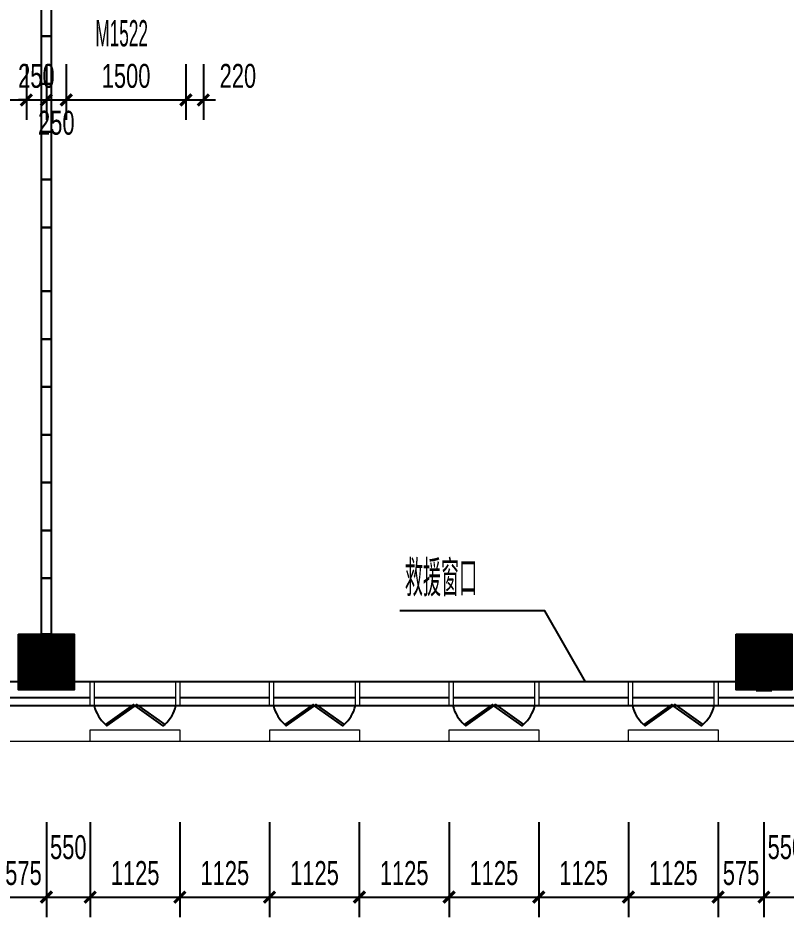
# Model space of a CAD drawing. Header units: millimetres. Extents: x 285006 to 3037698, y -2820855 to 192241.
# Drawn here: x 1231311 to 1240944, y 29216 to 40494 of the extents above; entities that cross this region are included whole.
import ezdxf
from ezdxf.enums import TextEntityAlignment as Align
from ezdxf.xclip import XClip

# ---------------------------------------------------------------- set-up
doc = ezdxf.new("R2010")
doc.units = ezdxf.units.MM
doc.header["$XCLIPFRAME"] = 2
doc.header["$PDMODE"] = 35
doc.header["$PDSIZE"] = -0.1
doc.layers.add('COL-1A1B-4~12$0$S-PUB-COL', color=6, linetype='Continuous')
doc.layers.add('COL-1A1B-4~12$0$S-PUB-COLHATCH', color=8, linetype='Continuous')
for name, color, linetype, lineweight in [('DIM-1B-6F$0$A-ANNO-DIMS', 73, 'Continuous', 18), ('DOOR-1B-IDEN-6F$0$A-DOOR-IDEN', 7, 'Continuous', 25), ('EXWALL-1B-6F$0$A-FLOR-UNDR', 11, 'Continuous', 18), ('EXWALL-1B-6F$0$A-WALL-GLAZ', 142, 'Continuous', 18), ('EXWALL-1B-6F$0$A-WALL-STON', 31, 'Continuous', 18), ('IDEN-1AB-6F$0$A-ANNO-TEXT', 7, 'Continuous', 25), ('IDEN-1AB-6F$0$A-COND-IDEN-TEXT', 11, 'Continuous', 18), ('WALL-1A1B-6F$0$A-WALL', 2, 'Continuous', 50)]:
    doc.layers.add(name, color=color, linetype=linetype, lineweight=lineweight)
doc.styles.add('DIM-1B-6F$0$HYGB2014', font='hygbsz.shx', dxfattribs={"width": 0.7, "bigfont": 'hygbhz.shx'})
doc.styles.add('DOOR-1B-IDEN-6F$0$HYGB2014', font='hygbsz.shx', dxfattribs={"width": 0.7, "bigfont": 'hygbhz.shx'})
doc.styles.add('IDEN-1AB-6F$0$HYGB2014', font='hygbsz.shx', dxfattribs={"width": 0.7, "bigfont": 'hygbhz.shx'})
doc.dimstyles.new('DIM-1B-6F$0$DIMN', dxfattribs={"dimtxt": 300, "dimasz": 100, "dimexe": 250, "dimexo": 300, "dimgap": 0, "dimtad": 0, "dimdec": 0, "dimzin": 0, "dimdsep": 46, "dimtxsty": 'DIM-1B-6F$0$HYGB2014', "dimblk": 'DIM-1B-6F$0$_archtick', "dimcen": 0.09, "dimdle": 150, "dimclrt": 7, "dimazin": 0, "dimtfac": 1, "dimtdec": 0, "dimtix": 1, "dimtmove": 2, "dimatfit": 3, "dimfxl": 1, "dimtvp": 1, "dimtolj": 1, "dimtzin": 0, "dimarcsym": 0})

# ---------------------------------------------------------------- blocks, each defined once
blk = doc.blocks.new('结构留洞-1#AB-6F')
at = {"layer": 'Defpoints'}
blk.add_lwpolyline([(102753, -500), (102050, -500), (102050, -400), (93750, -400), (93750, -500), (93050, -500), (93050, -400), (84750, -400), (84750, -500), (84050, -500), (84050, -400), (75750, -400), (75750, -500), (75050, -500), (75050, -400), (66600, -400), (66600, -500), (65900, -500), (65900, 200)], dxfattribs=at)
blk = doc.blocks.new('EXWALL-1B-6F$0$幕墙-1125陶板单元')
blk.add_lwpolyline([(-562.5, 150), (562.5, 150), (562.5, 0), (-562.5, 0)], close=True)
blk = doc.blocks.new('EXWALL-1B-6F$0$ef')
at = {"layer": 'EXWALL-1B-6F$0$A-WALL-GLAZ', "lineweight": -3}
for points in [[(98270726, 18746787), (98270744, 18746769), (98271098, 18747022), (98271079, 18747040)], [(98271469, 18746787), (98271451, 18746769), (98271098, 18747022), (98271116, 18747040)]]:
    blk.add_lwpolyline(points, close=True, dxfattribs=at)
for centre, start, end in [((98271019, 18747123), 193.0402, 228.8588), ((98271176, 18747123), 311.1412, 346.9598)]:
    blk.add_arc(centre, 446, start, end, dxfattribs=at)
blk = doc.blocks.new('EXWALL-1B-6F')
at = {"layer": 'EXWALL-1B-6F$0$A-FLOR-UNDR'}
blk.add_lwpolyline([(98388935, 18746822), (98388935, 18746572), (98358310, 18746572)], dxfattribs=at)
at = {"layer": 'EXWALL-1B-6F$0$A-WALL-GLAZ'}
blk.add_line((98361473, 18747322), (98369773, 18747322), dxfattribs=at)
at = {"layer": 'EXWALL-1B-6F$0$A-WALL-GLAZ', "lineweight": -3}
for p, q in [((98388635, 18747022), (98358310, 18747022)), ((98361685, 18747122), (98360560, 18747122)), ((98362760, 18747122), (98361735, 18747122)), ((98363935, 18747122), (98362810, 18747122)), ((98365010, 18747122), (98363985, 18747122)), ((98366185, 18747122), (98365060, 18747122)), ((98367260, 18747122), (98366235, 18747122)), ((98368435, 18747122), (98367310, 18747122)), ((98369510, 18747122), (98368485, 18747122)), ((98370685, 18747122), (98369560, 18747122))]:
    blk.add_line(p, q, dxfattribs=at)
at = {"layer": 'EXWALL-1B-6F$0$A-WALL-GLAZ'}
for points in [[(98361735, 18747022), (98361685, 18747022), (98361685, 18747322), (98361735, 18747322)], [(98362810, 18747022), (98362760, 18747022), (98362760, 18747322), (98362810, 18747322)], [(98363985, 18747022), (98363935, 18747022), (98363935, 18747322), (98363985, 18747322)], [(98365060, 18747022), (98365010, 18747022), (98365010, 18747322), (98365060, 18747322)], [(98366235, 18747022), (98366185, 18747022), (98366185, 18747322), (98366235, 18747322)], [(98367310, 18747022), (98367260, 18747022), (98367260, 18747322), (98367310, 18747322)], [(98368485, 18747022), (98368435, 18747022), (98368435, 18747322), (98368485, 18747322)], [(98369560, 18747022), (98369510, 18747022), (98369510, 18747322), (98369560, 18747322)]]:
    blk.add_lwpolyline(points, close=True, dxfattribs=at)
for p in [(91150, 0), (93400, 0), (95650, 0), (97900, 0)]:
    blk.add_blockref('EXWALL-1B-6F$0$ef', p)
at = {"layer": 'EXWALL-1B-6F$0$A-WALL-STON'}
for p in [(98362248, 18746572), (98364498, 18746572), (98366748, 18746572), (98368998, 18746572)]:
    blk.add_blockref('EXWALL-1B-6F$0$幕墙-1125陶板单元', p, dxfattribs=at)
blk = doc.blocks.new('COL-1A1B-4~12')
at = {"layer": 'COL-1A1B-4~12$0$S-PUB-COLHATCH'}
h = blk.add_hatch(dxfattribs=at)
h.set_pattern_fill('ANSI31', color=256)
h.set_pattern_definition([(45, (92868.2297, -16854.52417), (-0.08838834764832, 0.08838834764832), [])])
h.paths.add_polyline_path([(98361485, 18747922), (98360785, 18747922), (98360785, 18747222), (98361485, 18747222)])
h = blk.add_hatch(dxfattribs=at)
h.set_pattern_fill('ANSI31', color=256)
h.set_pattern_definition([(45, (101868.2297, -16854.52408), (-0.08838834764832, 0.08838834764832), [])])
h.paths.add_polyline_path([(98370485, 18747922), (98369785, 18747922), (98369785, 18747222), (98370485, 18747222)])
at = {"layer": 'COL-1A1B-4~12$0$S-PUB-COL'}
for points in [[(98360785, 18747922), (98361485, 18747922), (98361485, 18747222), (98360785, 18747222)], [(98369785, 18747922), (98370485, 18747922), (98370485, 18747222), (98369785, 18747222)]]:
    blk.add_lwpolyline(points, close=True, dxfattribs=at)
blk = doc.blocks.new('DIM-1B-6F$0$_archtick')
at = {"const_width": 0.4}
blk.add_lwpolyline([(-0.7, -0.7), (0.7, 0.7)], dxfattribs=at)
blk = doc.blocks.new('*D1068')
at = {"layer": 'Defpoints', "color": 0, "transparency": 16777216}
for p in [(1231092, 30708), (1231667, 30708), (1231667, 29466)]:
    blk.add_point(p, dxfattribs=at)
at = {"layer": 'DIM-1B-6F$0$A-ANNO-DIMS', "color": 0, "lineweight": -2, "transparency": 16777216}
for p, q in [((1231092, 30408), (1231092, 29216)), ((1231667, 30408), (1231667, 29216)), ((1230942, 29466), (1231817, 29466))]:
    blk.add_line(p, q, dxfattribs=at)
at = {"layer": 'DIM-1B-6F$0$A-ANNO-DIMS', "color": 0, "lineweight": -2, "transparency": 16777216, "xscale": 100, "yscale": 100, "zscale": 100, "rotation": 180}
blk.add_blockref('DIM-1B-6F$0$_archtick', (1231092, 29466), dxfattribs=at)
at = {"layer": 'DIM-1B-6F$0$A-ANNO-DIMS', "color": 0, "lineweight": -2, "transparency": 16777216, "xscale": 100, "yscale": 100, "zscale": 100}
blk.add_blockref('DIM-1B-6F$0$_archtick', (1231667, 29466), dxfattribs=at)
at = {"layer": 'DIM-1B-6F$0$A-ANNO-DIMS', "color": 7, "transparency": 16777216, "insert": (1231380, 29766), "char_height": 300, "attachment_point": 5, "style": 'DIM-1B-6F$0$HYGB2014'}
blk.add_mtext('\\A1;575', dxfattribs=at)
blk = doc.blocks.new('*D1069')
at = {"layer": 'Defpoints', "color": 0, "transparency": 16777216}
for p in [(1231667, 30708), (1232217, 30708), (1232217, 29466)]:
    blk.add_point(p, dxfattribs=at)
at = {"layer": 'DIM-1B-6F$0$A-ANNO-DIMS', "color": 0, "lineweight": -2, "transparency": 16777216}
for p, q in [((1231667, 30408), (1231667, 29216)), ((1232217, 30408), (1232217, 29216)), ((1231517, 29466), (1232367, 29466))]:
    blk.add_line(p, q, dxfattribs=at)
at = {"layer": 'DIM-1B-6F$0$A-ANNO-DIMS', "color": 0, "lineweight": -2, "transparency": 16777216, "xscale": 100, "yscale": 100, "zscale": 100, "rotation": 180}
blk.add_blockref('DIM-1B-6F$0$_archtick', (1231667, 29466), dxfattribs=at)
at = {"layer": 'DIM-1B-6F$0$A-ANNO-DIMS', "color": 0, "lineweight": -2, "transparency": 16777216, "xscale": 100, "yscale": 100, "zscale": 100}
blk.add_blockref('DIM-1B-6F$0$_archtick', (1232217, 29466), dxfattribs=at)
at = {"layer": 'DIM-1B-6F$0$A-ANNO-DIMS', "color": 7, "transparency": 16777216, "insert": (1231942, 30091), "char_height": 300, "attachment_point": 5, "style": 'DIM-1B-6F$0$HYGB2014'}
blk.add_mtext('\\A1;550', dxfattribs=at)
blk = doc.blocks.new('*D1070')
at = {"layer": 'Defpoints', "color": 0, "transparency": 16777216}
for p in [(1232217, 30708), (1233342, 30708), (1233342, 29466)]:
    blk.add_point(p, dxfattribs=at)
at = {"layer": 'DIM-1B-6F$0$A-ANNO-DIMS', "color": 0, "lineweight": -2, "transparency": 16777216}
for p, q in [((1232217, 30408), (1232217, 29216)), ((1233342, 30408), (1233342, 29216)), ((1232067, 29466), (1233492, 29466))]:
    blk.add_line(p, q, dxfattribs=at)
at = {"layer": 'DIM-1B-6F$0$A-ANNO-DIMS', "color": 0, "lineweight": -2, "transparency": 16777216, "xscale": 100, "yscale": 100, "zscale": 100, "rotation": 180}
blk.add_blockref('DIM-1B-6F$0$_archtick', (1232217, 29466), dxfattribs=at)
at = {"layer": 'DIM-1B-6F$0$A-ANNO-DIMS', "color": 0, "lineweight": -2, "transparency": 16777216, "xscale": 100, "yscale": 100, "zscale": 100}
blk.add_blockref('DIM-1B-6F$0$_archtick', (1233342, 29466), dxfattribs=at)
at = {"layer": 'DIM-1B-6F$0$A-ANNO-DIMS', "color": 7, "transparency": 16777216, "insert": (1232780, 29766), "char_height": 300, "attachment_point": 5, "style": 'DIM-1B-6F$0$HYGB2014'}
blk.add_mtext('\\A1;1125', dxfattribs=at)
blk = doc.blocks.new('*D1071')
at = {"layer": 'Defpoints', "color": 0, "transparency": 16777216}
for p in [(1233342, 30708), (1234467, 30708), (1234467, 29466)]:
    blk.add_point(p, dxfattribs=at)
at = {"layer": 'DIM-1B-6F$0$A-ANNO-DIMS', "color": 0, "lineweight": -2, "transparency": 16777216}
for p, q in [((1233342, 30408), (1233342, 29216)), ((1234467, 30408), (1234467, 29216)), ((1233192, 29466), (1234617, 29466))]:
    blk.add_line(p, q, dxfattribs=at)
at = {"layer": 'DIM-1B-6F$0$A-ANNO-DIMS', "color": 0, "lineweight": -2, "transparency": 16777216, "xscale": 100, "yscale": 100, "zscale": 100, "rotation": 180}
blk.add_blockref('DIM-1B-6F$0$_archtick', (1233342, 29466), dxfattribs=at)
at = {"layer": 'DIM-1B-6F$0$A-ANNO-DIMS', "color": 0, "lineweight": -2, "transparency": 16777216, "xscale": 100, "yscale": 100, "zscale": 100}
blk.add_blockref('DIM-1B-6F$0$_archtick', (1234467, 29466), dxfattribs=at)
at = {"layer": 'DIM-1B-6F$0$A-ANNO-DIMS', "color": 7, "transparency": 16777216, "insert": (1233905, 29766), "char_height": 300, "attachment_point": 5, "style": 'DIM-1B-6F$0$HYGB2014'}
blk.add_mtext('\\A1;1125', dxfattribs=at)
blk = doc.blocks.new('*D1072')
at = {"layer": 'Defpoints', "color": 0, "transparency": 16777216}
for p in [(1234467, 30708), (1235592, 30708), (1235592, 29466)]:
    blk.add_point(p, dxfattribs=at)
at = {"layer": 'DIM-1B-6F$0$A-ANNO-DIMS', "color": 0, "lineweight": -2, "transparency": 16777216}
for p, q in [((1234467, 30408), (1234467, 29216)), ((1235592, 30408), (1235592, 29216)), ((1234317, 29466), (1235742, 29466))]:
    blk.add_line(p, q, dxfattribs=at)
at = {"layer": 'DIM-1B-6F$0$A-ANNO-DIMS', "color": 0, "lineweight": -2, "transparency": 16777216, "xscale": 100, "yscale": 100, "zscale": 100, "rotation": 180}
blk.add_blockref('DIM-1B-6F$0$_archtick', (1234467, 29466), dxfattribs=at)
at = {"layer": 'DIM-1B-6F$0$A-ANNO-DIMS', "color": 0, "lineweight": -2, "transparency": 16777216, "xscale": 100, "yscale": 100, "zscale": 100}
blk.add_blockref('DIM-1B-6F$0$_archtick', (1235592, 29466), dxfattribs=at)
at = {"layer": 'DIM-1B-6F$0$A-ANNO-DIMS', "color": 7, "transparency": 16777216, "insert": (1235030, 29766), "char_height": 300, "attachment_point": 5, "style": 'DIM-1B-6F$0$HYGB2014'}
blk.add_mtext('\\A1;1125', dxfattribs=at)
blk = doc.blocks.new('*D1073')
at = {"layer": 'Defpoints', "color": 0, "transparency": 16777216}
for p in [(1235592, 30708), (1236717, 30708), (1236717, 29466)]:
    blk.add_point(p, dxfattribs=at)
at = {"layer": 'DIM-1B-6F$0$A-ANNO-DIMS', "color": 0, "lineweight": -2, "transparency": 16777216}
for p, q in [((1235592, 30408), (1235592, 29216)), ((1236717, 30408), (1236717, 29216)), ((1235442, 29466), (1236867, 29466))]:
    blk.add_line(p, q, dxfattribs=at)
at = {"layer": 'DIM-1B-6F$0$A-ANNO-DIMS', "color": 0, "lineweight": -2, "transparency": 16777216, "xscale": 100, "yscale": 100, "zscale": 100, "rotation": 180}
blk.add_blockref('DIM-1B-6F$0$_archtick', (1235592, 29466), dxfattribs=at)
at = {"layer": 'DIM-1B-6F$0$A-ANNO-DIMS', "color": 0, "lineweight": -2, "transparency": 16777216, "xscale": 100, "yscale": 100, "zscale": 100}
blk.add_blockref('DIM-1B-6F$0$_archtick', (1236717, 29466), dxfattribs=at)
at = {"layer": 'DIM-1B-6F$0$A-ANNO-DIMS', "color": 7, "transparency": 16777216, "insert": (1236155, 29766), "char_height": 300, "attachment_point": 5, "style": 'DIM-1B-6F$0$HYGB2014'}
blk.add_mtext('\\A1;1125', dxfattribs=at)
blk = doc.blocks.new('*D1074')
at = {"layer": 'Defpoints', "color": 0, "transparency": 16777216}
for p in [(1236717, 30708), (1237842, 30708), (1237842, 29466)]:
    blk.add_point(p, dxfattribs=at)
at = {"layer": 'DIM-1B-6F$0$A-ANNO-DIMS', "color": 0, "lineweight": -2, "transparency": 16777216}
for p, q in [((1236717, 30408), (1236717, 29216)), ((1237842, 30408), (1237842, 29216)), ((1236567, 29466), (1237992, 29466))]:
    blk.add_line(p, q, dxfattribs=at)
at = {"layer": 'DIM-1B-6F$0$A-ANNO-DIMS', "color": 0, "lineweight": -2, "transparency": 16777216, "xscale": 100, "yscale": 100, "zscale": 100, "rotation": 180}
blk.add_blockref('DIM-1B-6F$0$_archtick', (1236717, 29466), dxfattribs=at)
at = {"layer": 'DIM-1B-6F$0$A-ANNO-DIMS', "color": 0, "lineweight": -2, "transparency": 16777216, "xscale": 100, "yscale": 100, "zscale": 100}
blk.add_blockref('DIM-1B-6F$0$_archtick', (1237842, 29466), dxfattribs=at)
at = {"layer": 'DIM-1B-6F$0$A-ANNO-DIMS', "color": 7, "transparency": 16777216, "insert": (1237280, 29766), "char_height": 300, "attachment_point": 5, "style": 'DIM-1B-6F$0$HYGB2014'}
blk.add_mtext('\\A1;1125', dxfattribs=at)
blk = doc.blocks.new('*D1075')
at = {"layer": 'Defpoints', "color": 0, "transparency": 16777216}
for p in [(1237842, 30708), (1238967, 30708), (1238967, 29466)]:
    blk.add_point(p, dxfattribs=at)
at = {"layer": 'DIM-1B-6F$0$A-ANNO-DIMS', "color": 0, "lineweight": -2, "transparency": 16777216}
for p, q in [((1237842, 30408), (1237842, 29216)), ((1238967, 30408), (1238967, 29216)), ((1237692, 29466), (1239117, 29466))]:
    blk.add_line(p, q, dxfattribs=at)
at = {"layer": 'DIM-1B-6F$0$A-ANNO-DIMS', "color": 0, "lineweight": -2, "transparency": 16777216, "xscale": 100, "yscale": 100, "zscale": 100, "rotation": 180}
blk.add_blockref('DIM-1B-6F$0$_archtick', (1237842, 29466), dxfattribs=at)
at = {"layer": 'DIM-1B-6F$0$A-ANNO-DIMS', "color": 0, "lineweight": -2, "transparency": 16777216, "xscale": 100, "yscale": 100, "zscale": 100}
blk.add_blockref('DIM-1B-6F$0$_archtick', (1238967, 29466), dxfattribs=at)
at = {"layer": 'DIM-1B-6F$0$A-ANNO-DIMS', "color": 7, "transparency": 16777216, "insert": (1238405, 29766), "char_height": 300, "attachment_point": 5, "style": 'DIM-1B-6F$0$HYGB2014'}
blk.add_mtext('\\A1;1125', dxfattribs=at)
blk = doc.blocks.new('*D1076')
at = {"layer": 'Defpoints', "color": 0, "transparency": 16777216}
for p in [(1238967, 30708), (1240092, 30708), (1240092, 29466)]:
    blk.add_point(p, dxfattribs=at)
at = {"layer": 'DIM-1B-6F$0$A-ANNO-DIMS', "color": 0, "lineweight": -2, "transparency": 16777216}
for p, q in [((1238967, 30408), (1238967, 29216)), ((1240092, 30408), (1240092, 29216)), ((1238817, 29466), (1240242, 29466))]:
    blk.add_line(p, q, dxfattribs=at)
at = {"layer": 'DIM-1B-6F$0$A-ANNO-DIMS', "color": 0, "lineweight": -2, "transparency": 16777216, "xscale": 100, "yscale": 100, "zscale": 100, "rotation": 180}
blk.add_blockref('DIM-1B-6F$0$_archtick', (1238967, 29466), dxfattribs=at)
at = {"layer": 'DIM-1B-6F$0$A-ANNO-DIMS', "color": 0, "lineweight": -2, "transparency": 16777216, "xscale": 100, "yscale": 100, "zscale": 100}
blk.add_blockref('DIM-1B-6F$0$_archtick', (1240092, 29466), dxfattribs=at)
at = {"layer": 'DIM-1B-6F$0$A-ANNO-DIMS', "color": 7, "transparency": 16777216, "insert": (1239530, 29766), "char_height": 300, "attachment_point": 5, "style": 'DIM-1B-6F$0$HYGB2014'}
blk.add_mtext('\\A1;1125', dxfattribs=at)
blk = doc.blocks.new('*D1077')
at = {"layer": 'Defpoints', "color": 0, "transparency": 16777216}
for p in [(1240092, 30708), (1240667, 30708), (1240667, 29466)]:
    blk.add_point(p, dxfattribs=at)
at = {"layer": 'DIM-1B-6F$0$A-ANNO-DIMS', "color": 0, "lineweight": -2, "transparency": 16777216}
for p, q in [((1240092, 30408), (1240092, 29216)), ((1240667, 30408), (1240667, 29216)), ((1239942, 29466), (1240817, 29466))]:
    blk.add_line(p, q, dxfattribs=at)
at = {"layer": 'DIM-1B-6F$0$A-ANNO-DIMS', "color": 0, "lineweight": -2, "transparency": 16777216, "xscale": 100, "yscale": 100, "zscale": 100, "rotation": 180}
blk.add_blockref('DIM-1B-6F$0$_archtick', (1240092, 29466), dxfattribs=at)
at = {"layer": 'DIM-1B-6F$0$A-ANNO-DIMS', "color": 0, "lineweight": -2, "transparency": 16777216, "xscale": 100, "yscale": 100, "zscale": 100}
blk.add_blockref('DIM-1B-6F$0$_archtick', (1240667, 29466), dxfattribs=at)
at = {"layer": 'DIM-1B-6F$0$A-ANNO-DIMS', "color": 7, "transparency": 16777216, "insert": (1240380, 29766), "char_height": 300, "attachment_point": 5, "style": 'DIM-1B-6F$0$HYGB2014'}
blk.add_mtext('\\A1;575', dxfattribs=at)
blk = doc.blocks.new('*D1078')
at = {"layer": 'Defpoints', "color": 0, "transparency": 16777216}
for p in [(1240667, 30708), (1241217, 30708), (1241217, 29466)]:
    blk.add_point(p, dxfattribs=at)
at = {"layer": 'DIM-1B-6F$0$A-ANNO-DIMS', "color": 0, "lineweight": -2, "transparency": 16777216}
for p, q in [((1240667, 30408), (1240667, 29216)), ((1241217, 30408), (1241217, 29216)), ((1240517, 29466), (1241367, 29466))]:
    blk.add_line(p, q, dxfattribs=at)
at = {"layer": 'DIM-1B-6F$0$A-ANNO-DIMS', "color": 0, "lineweight": -2, "transparency": 16777216, "xscale": 100, "yscale": 100, "zscale": 100, "rotation": 180}
blk.add_blockref('DIM-1B-6F$0$_archtick', (1240667, 29466), dxfattribs=at)
at = {"layer": 'DIM-1B-6F$0$A-ANNO-DIMS', "color": 0, "lineweight": -2, "transparency": 16777216, "xscale": 100, "yscale": 100, "zscale": 100}
blk.add_blockref('DIM-1B-6F$0$_archtick', (1241217, 29466), dxfattribs=at)
at = {"layer": 'DIM-1B-6F$0$A-ANNO-DIMS', "color": 7, "transparency": 16777216, "insert": (1240942, 30091), "char_height": 300, "attachment_point": 5, "style": 'DIM-1B-6F$0$HYGB2014'}
blk.add_mtext('\\A1;550', dxfattribs=at)
blk = doc.blocks.new('*D1037')
at = {"layer": 'Defpoints', "color": 0, "transparency": 16777216}
for p in [(1229917, 40216), (1231417, 40216), (1231417, 39466)]:
    blk.add_point(p, dxfattribs=at)
at = {"layer": 'DIM-1B-6F$0$A-ANNO-DIMS', "color": 0, "lineweight": -2, "transparency": 16777216}
for p, q in [((1229917, 39916), (1229917, 39216)), ((1231417, 39916), (1231417, 39216)), ((1229767, 39466), (1231567, 39466))]:
    blk.add_line(p, q, dxfattribs=at)
at = {"layer": 'DIM-1B-6F$0$A-ANNO-DIMS', "color": 0, "lineweight": -2, "transparency": 16777216, "xscale": 100, "yscale": 100, "zscale": 100, "rotation": 180}
blk.add_blockref('DIM-1B-6F$0$_archtick', (1229917, 39466), dxfattribs=at)
at = {"layer": 'DIM-1B-6F$0$A-ANNO-DIMS', "color": 0, "lineweight": -2, "transparency": 16777216, "xscale": 100, "yscale": 100, "zscale": 100}
blk.add_blockref('DIM-1B-6F$0$_archtick', (1231417, 39466), dxfattribs=at)
at = {"layer": 'DIM-1B-6F$0$A-ANNO-DIMS', "color": 7, "transparency": 16777216, "insert": (1230667, 39766), "char_height": 300, "attachment_point": 5, "style": 'DIM-1B-6F$0$HYGB2014'}
blk.add_mtext('\\A1;1500', dxfattribs=at)
blk = doc.blocks.new('*D1038')
at = {"layer": 'Defpoints', "color": 0, "transparency": 16777216}
for p in [(1231417, 40216), (1231667, 40216), (1231667, 39466)]:
    blk.add_point(p, dxfattribs=at)
at = {"layer": 'DIM-1B-6F$0$A-ANNO-DIMS', "color": 0, "lineweight": -2, "transparency": 16777216}
for p, q in [((1231417, 39916), (1231417, 39216)), ((1231667, 39916), (1231667, 39216)), ((1231417, 39466), (1231317, 39466)), ((1231417, 39466), (1231667, 39466)), ((1231667, 39466), (1231767, 39466))]:
    blk.add_line(p, q, dxfattribs=at)
at = {"layer": 'DIM-1B-6F$0$A-ANNO-DIMS', "color": 0, "lineweight": -2, "transparency": 16777216, "xscale": 100, "yscale": 100, "zscale": 100}
blk.add_blockref('DIM-1B-6F$0$_archtick', (1231417, 39466), dxfattribs=at)
at = {"layer": 'DIM-1B-6F$0$A-ANNO-DIMS', "color": 0, "lineweight": -2, "transparency": 16777216, "xscale": 100, "yscale": 100, "zscale": 100, "rotation": 180}
blk.add_blockref('DIM-1B-6F$0$_archtick', (1231667, 39466), dxfattribs=at)
at = {"layer": 'DIM-1B-6F$0$A-ANNO-DIMS', "color": 7, "transparency": 16777216, "insert": (1231542, 39766), "char_height": 300, "attachment_point": 5, "style": 'DIM-1B-6F$0$HYGB2014'}
blk.add_mtext('\\A1;250', dxfattribs=at)
blk = doc.blocks.new('*D1039')
at = {"layer": 'Defpoints', "color": 0, "transparency": 16777216}
for p in [(1231667, 40216), (1231917, 40216), (1231917, 39466)]:
    blk.add_point(p, dxfattribs=at)
at = {"layer": 'DIM-1B-6F$0$A-ANNO-DIMS', "color": 0, "lineweight": -2, "transparency": 16777216}
for p, q in [((1231667, 39916), (1231667, 39216)), ((1231917, 39916), (1231917, 39216)), ((1231517, 39466), (1232067, 39466))]:
    blk.add_line(p, q, dxfattribs=at)
at = {"layer": 'DIM-1B-6F$0$A-ANNO-DIMS', "color": 0, "lineweight": -2, "transparency": 16777216, "xscale": 100, "yscale": 100, "zscale": 100, "rotation": 180}
blk.add_blockref('DIM-1B-6F$0$_archtick', (1231667, 39466), dxfattribs=at)
at = {"layer": 'DIM-1B-6F$0$A-ANNO-DIMS', "color": 0, "lineweight": -2, "transparency": 16777216, "xscale": 100, "yscale": 100, "zscale": 100}
blk.add_blockref('DIM-1B-6F$0$_archtick', (1231917, 39466), dxfattribs=at)
at = {"layer": 'DIM-1B-6F$0$A-ANNO-DIMS', "color": 7, "transparency": 16777216, "insert": (1231792, 39178), "char_height": 300, "attachment_point": 5, "style": 'DIM-1B-6F$0$HYGB2014'}
blk.add_mtext('\\A1;250', dxfattribs=at)
blk = doc.blocks.new('*D1040')
at = {"layer": 'Defpoints', "color": 0, "transparency": 16777216}
for p in [(1231917, 40216), (1233417, 40216), (1233417, 39466)]:
    blk.add_point(p, dxfattribs=at)
at = {"layer": 'DIM-1B-6F$0$A-ANNO-DIMS', "color": 0, "lineweight": -2, "transparency": 16777216}
for p, q in [((1231917, 39916), (1231917, 39216)), ((1233417, 39916), (1233417, 39216)), ((1231767, 39466), (1233567, 39466))]:
    blk.add_line(p, q, dxfattribs=at)
at = {"layer": 'DIM-1B-6F$0$A-ANNO-DIMS', "color": 0, "lineweight": -2, "transparency": 16777216, "xscale": 100, "yscale": 100, "zscale": 100, "rotation": 180}
blk.add_blockref('DIM-1B-6F$0$_archtick', (1231917, 39466), dxfattribs=at)
at = {"layer": 'DIM-1B-6F$0$A-ANNO-DIMS', "color": 0, "lineweight": -2, "transparency": 16777216, "xscale": 100, "yscale": 100, "zscale": 100}
blk.add_blockref('DIM-1B-6F$0$_archtick', (1233417, 39466), dxfattribs=at)
at = {"layer": 'DIM-1B-6F$0$A-ANNO-DIMS', "color": 7, "transparency": 16777216, "insert": (1232667, 39766), "char_height": 300, "attachment_point": 5, "style": 'DIM-1B-6F$0$HYGB2014'}
blk.add_mtext('\\A1;1500', dxfattribs=at)
blk = doc.blocks.new('*D1041')
at = {"layer": 'Defpoints', "color": 0, "transparency": 16777216}
for p in [(1233417, 40216), (1233637, 40216), (1233637, 39466)]:
    blk.add_point(p, dxfattribs=at)
at = {"layer": 'DIM-1B-6F$0$A-ANNO-DIMS', "color": 0, "lineweight": -2, "transparency": 16777216}
for p, q in [((1233417, 39916), (1233417, 39216)), ((1233637, 39916), (1233637, 39216)), ((1233267, 39466), (1233787, 39466))]:
    blk.add_line(p, q, dxfattribs=at)
at = {"layer": 'DIM-1B-6F$0$A-ANNO-DIMS', "color": 0, "lineweight": -2, "transparency": 16777216, "xscale": 100, "yscale": 100, "zscale": 100, "rotation": 180}
blk.add_blockref('DIM-1B-6F$0$_archtick', (1233417, 39466), dxfattribs=at)
at = {"layer": 'DIM-1B-6F$0$A-ANNO-DIMS', "color": 0, "lineweight": -2, "transparency": 16777216, "xscale": 100, "yscale": 100, "zscale": 100}
blk.add_blockref('DIM-1B-6F$0$_archtick', (1233637, 39466), dxfattribs=at)
at = {"layer": 'DIM-1B-6F$0$A-ANNO-DIMS', "color": 7, "transparency": 16777216, "insert": (1234069, 39766), "char_height": 300, "attachment_point": 5, "style": 'DIM-1B-6F$0$HYGB2014'}
blk.add_mtext('\\A1;220', dxfattribs=at)
blk = doc.blocks.new('IDEN-1AB-6F')
at = {"layer": 'IDEN-1AB-6F$0$A-COND-IDEN-TEXT', "lineweight": -3}
blk.add_lwpolyline([(98367898, 18747322), (98367387, 18748213), (98365568, 18748213)], dxfattribs=at)
at = {"layer": 'IDEN-1AB-6F$0$A-ANNO-TEXT', "style": 'IDEN-1AB-6F$0$HYGB2014', "width": 0.7}
blk.add_text('救援窗口', height=450, dxfattribs=at).set_placement((98365631, 18748620), align=Align.MIDDLE_LEFT)
blk = doc.blocks.new('DOOR-1B-IDEN-6F')
at = {"layer": 'DOOR-1B-IDEN-6F$0$A-DOOR-IDEN', "style": 'DOOR-1B-IDEN-6F$0$HYGB2014', "width": 0.5}
blk.add_text('M1522', height=330, dxfattribs=at).set_placement((98361749, 18755458), align=Align.MIDDLE_LEFT)
blk = doc.blocks.new('A$C008C76B7')
at = {"color": 1}
for points in [[(18200, -12400), (18260, -12400), (18260, -12800), (18140, -12800), (18140, -12400)], [(18200, -12800), (18260, -12800), (18260, -13400), (18140, -13400), (18140, -12800)], [(18200, -13400), (18260, -13400), (18260, -14000), (18140, -14000), (18140, -13400)], [(18200, -14000), (18260, -14000), (18260, -14600), (18140, -14600), (18140, -14000)], [(18200, -14600), (18260, -14600), (18260, -15200), (18140, -15200), (18140, -14600)], [(18200, -15200), (18260, -15200), (18260, -16000), (18140, -16000), (18140, -15200)], [(18200, -16000), (18260, -16000), (18260, -16600), (18140, -16600), (18140, -16000)], [(18200, -16600), (18260, -16600), (18260, -17200), (18140, -17200), (18140, -16600)], [(18200, -17200), (18260, -17200), (18260, -17800), (18140, -17800), (18140, -17200)], [(18200, -17800), (18260, -17800), (18260, -18400), (18140, -18400), (18140, -17800)], [(18200, -18400), (18260, -18400), (18260, -19000), (18140, -19000), (18140, -18400)], [(18200, -19000), (18260, -19000), (18260, -19600), (18140, -19600), (18140, -19000)], [(18200, -19600), (18260, -19600), (18260, -20300), (18140, -20300), (18140, -19600)]]:
    blk.add_lwpolyline(points, close=True, dxfattribs=at)

msp = doc.modelspace()

# ---------------------------------------------------------------- linework, layer by layer
at = {"layer": 'WALL-1A1B-6F$0$A-WALL'}
msp.add_line((1240767.4, 32066.3), (1240567.4, 32066.3), dxfattribs=at)

# ---------------------------------------------------------------- block references
ref = msp.add_blockref('结构留洞-1#AB-6F', (1138267.4, 32566.3))
XClip(ref).set_block_clipping_path([(52000.000000149, -7800.0001855306), (130675.0000000149, 34249.9998144694)])
ref = msp.add_blockref('COL-1A1B-4~12', (-97129467.6, -18715155.8))
XClip(ref).set_block_clipping_path([(98319735.0140507817, 18739922.1058121212), (98398410.0140506476, 18781972.1058121212)])
ref = msp.add_blockref('IDEN-1AB-6F', (-97129467.6, -18715155.8))
XClip(ref).set_block_clipping_path([(98319735.0140507966, 18739922.1058121212), (98398410.0140506625, 18781972.1058121212)])
for name, p in [('EXWALL-1B-6F', (-97129467.6, -18715155.8)), ('DOOR-1B-IDEN-6F', (-97129467.6, -18715155.8)), ('A$C008C76B7', (1213467.4, 53066.3))]:
    msp.add_blockref(name, p)

# ---------------------------------------------------------------- dimensions: what is measured, and where the dimension line sits
at = {"layer": 'DIM-1B-6F$0$A-ANNO-DIMS'}
for p1, p2, distance, picture, middle in [((1229917.4, 40216.2), (1231417.4, 40216.2), -750.6, '*D1037', (1230667.4, 39765.5)), ((1231417.4, 40216.2), (1231667.4, 40216.2), -750.6, '*D1038', (1231542.4, 39765.5)), ((1231917.4, 40216.2), (1233417.4, 40216.2), -750.6, '*D1040', (1232667.4, 39765.5)), ((1231092.4, 30707.9), (1231667.4, 30707.9), -1241.6, '*D1068', (1231379.9, 29766.3)), ((1232217.4, 30707.9), (1233342.4, 30707.9), -1241.6, '*D1070', (1232779.9, 29766.3)), ((1233342.4, 30707.9), (1234467.4, 30707.9), -1241.6, '*D1071', (1233904.9, 29766.3)), ((1234467.4, 30707.9), (1235592.4, 30707.9), -1241.6, '*D1072', (1235029.9, 29766.3)), ((1235592.4, 30707.9), (1236717.4, 30707.9), -1241.6, '*D1073', (1236154.9, 29766.3)), ((1236717.4, 30707.9), (1237842.4, 30707.9), -1241.6, '*D1074', (1237279.9, 29766.3)), ((1237842.4, 30707.9), (1238967.4, 30707.9), -1241.6, '*D1075', (1238404.9, 29766.3)), ((1238967.4, 30707.9), (1240092.4, 30707.9), -1241.6, '*D1076', (1239529.9, 29766.3)), ((1240092.4, 30707.9), (1240667.4, 30707.9), -1241.6, '*D1077', (1240379.9, 29766.3))]:
    dim = msp.add_aligned_dim(p1=p1, p2=p2, distance=distance, dimstyle='DIM-1B-6F$0$DIMN', dxfattribs=at)
    dim.commit()
    dim.dimension.update_dxf_attribs({"geometry": picture, "text_midpoint": middle})
for base, p1, p2, picture, middle in [((1231917.4, 39465.5), (1231667.4, 40216.2), (1231917.4, 40216.2), '*D1039', (1231792.4, 39177.5)), ((1233637.4, 39465.5), (1233417.4, 40216.2), (1233637.4, 40216.2), '*D1041', (1234069.4, 39765.5)), ((1232217.4, 29466.3), (1231667.4, 30707.9), (1232217.4, 30707.9), '*D1069', (1231942.4, 30091.3)), ((1241217.4, 29466.3), (1240667.4, 30707.9), (1241217.4, 30707.9), '*D1078', (1240942.4, 30091.3))]:
    dim = msp.add_linear_dim(base=base, p1=p1, p2=p2, angle=0, dimstyle='DIM-1B-6F$0$DIMN', dxfattribs=at)
    dim.commit()
    dim.dimension.update_dxf_attribs({"geometry": picture, "text_midpoint": middle, "dimtype": 161})

doc.saveas('drawing.dxf')
